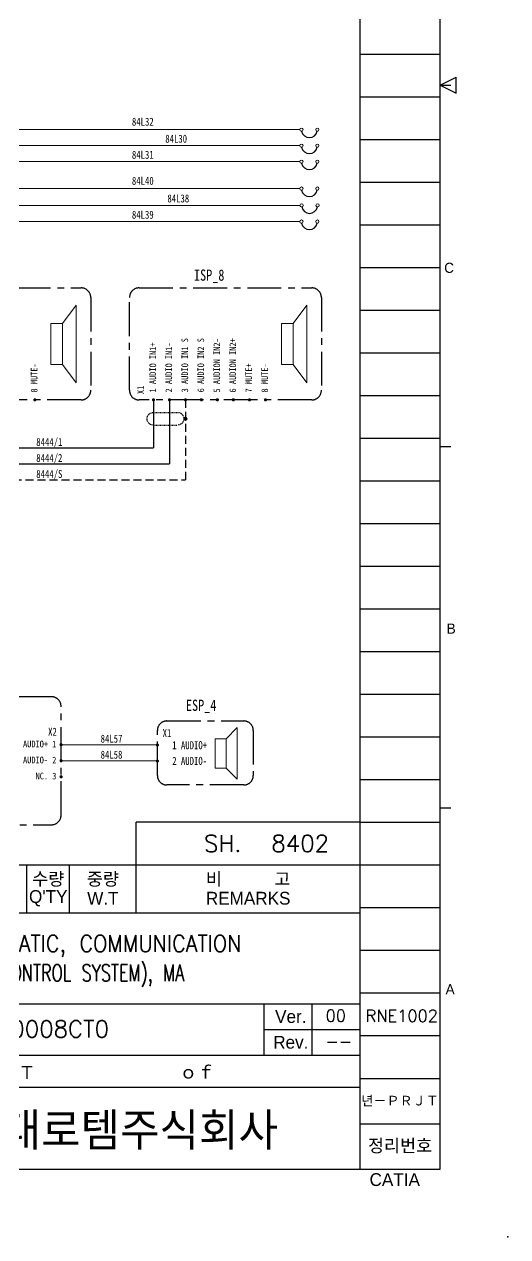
# Model space of a CAD drawing. Header units: millimetres. Extents: x 602 to 1213, y -129 to 311.
# Drawn here: x 1070.5 to 1161.2, y -129.4 to 97.9 of the extents above; entities that cross this region are included whole.
import ezdxf
from ezdxf.enums import TextEntityAlignment as Align

# ---------------------------------------------------------------- set-up
doc = ezdxf.new("R2010")
doc.units = ezdxf.units.MM
doc.linetypes.add('CENTER', pattern=[50.8, 31.75, -6.35, 6.35, -6.35])
doc.linetypes.add('HIDDEN', pattern=[0.375, 0.25, -0.125])
for name, color, linetype, lineweight in [('7', 7, 'Continuous', 15), ('ADDRESS', 85, 'Continuous', 15), ('GND', 252, 'Continuous', 15), ('LINE', 7, 'Continuous', 15), ('TEXT', 7, 'Continuous', 15)]:
    doc.layers.add(name, color=color, linetype=linetype, lineweight=lineweight)
for name, color, linetype in [('AUDIO+', 26, 'Continuous'), ('AUDIO-', 30, 'Continuous'), ('SHIELD', 41, 'Continuous')]:
    doc.layers.add(name, color=color, linetype=linetype)
doc.styles.add('CI', font='romand.shx', dxfattribs={"bigfont": 'whgdtxt.shx'})
doc.styles.add('ROMANS', font='txt', dxfattribs={"height": 0.2})
doc.styles.get("Standard").update_dxf_attribs({"font": 'txt.shx', "bigfont": 'whgtxt.shx'})

# ---------------------------------------------------------------- blocks, each defined once
blk = doc.blocks.new('BALL')
at = {"layer": 'LINE'}
h = blk.add_hatch(color=256, dxfattribs=at)
h.paths.add_polyline_path([(203.75, 320.23, 0.41419), (203.5, 319.98), (203.75, 319.98)])
h.paths.add_polyline_path([(203.75, 320.23), (203.75, 319.98), (204, 319.98, 0.41419)])
h.paths.add_polyline_path([(204, 319.98, 0.00002), (204, 319.98), (203.5, 319.98, 1.00004)])
blk.add_circle((203.75, 319.98), 0.25, dxfattribs=at)
blk = doc.blocks.new('A$C38FC7A60')
at = {"layer": 'SHIELD', "linetype": 'HIDDEN'}
for p, q in [((-1.98, 10), (-1.98, 2.5)), ((0, 0), (0, 0.52))]:
    blk.add_line(p, q, dxfattribs=at)
for points in [[(-1.98, 10), (-1.98, 10), (-1.94, 10.52), (-1.94, 10.52), (-1.23, 12.78), (1.93, 12.35), (1.98, 10), (1.98, 10), (1.98, 2.5), (1.98, 2.5)], [(1.98, 2.5), (1.98, 2.5), (1.94, 1.98), (1.94, 1.98), (1.34, 0.01), (-1.34, 0.01), (-1.94, 1.98), (-1.94, 1.98), (-1.98, 2.5), (-1.98, 2.5)]]:
    blk.add_open_spline(points, degree=3, knots=[0, 0, 0, 0, 1, 1, 1, 2, 2, 2, 3, 3, 3, 3], dxfattribs=at)
at = {"layer": 'SHIELD', "linetype": 'HIDDEN', "xscale": -2, "yscale": 2, "zscale": 2}
blk.add_blockref('BALL', (407.5, -639.96), dxfattribs=at)

msp = doc.modelspace()

# ---------------------------------------------------------------- linework, layer by layer
at = {"color": 5, "linetype": 'Continuous'}
for p, q in [((1133.51, -116.75), (1133.51, 289.65)), ((1148.51, -116.75), (1148.51, 289.65)), ((1133.51, 92.25), (1148.51, 92.25)), ((1133.51, 76.25), (1148.51, 76.25)), ((1133.51, 60.25), (1148.51, 60.25)), ((1133.51, 44.25), (1148.51, 44.25)), ((1133.51, 28.25), (1148.51, 28.25)), ((1133.51, 12.25), (1148.51, 12.25)), ((1133.51, -3.75), (1148.51, -3.75)), ((1133.51, -19.75), (1148.51, -19.75)), ((1133.51, -35.75), (1148.51, -35.75)), ((1133.51, -51.75), (1148.51, -51.75)), ((955.01, -59.75), (1133.51, -59.75)), ((1133.51, -67.75), (1148.51, -67.75)), ((955.01, -68.75), (1133.51, -68.75)), ((1133.51, -83.75), (1148.51, -83.75)), ((1133.51, -99.75), (1148.51, -99.75)), ((615.11, -116.75), (1148.51, -116.75))]:
    msp.add_line(p, q, dxfattribs=at)
at = {"color": 2, "linetype": 'Continuous'}
for p, q in [((1148.51, 86.45), (1151.53, 87.97)), ((1148.51, 86.45), (1151.53, 84.93)), ((1151.53, 84.93), (1151.53, 87.97))]:
    msp.add_line(p, q, dxfattribs=at)
at = {"color": 6, "linetype": 'Continuous'}
for p, q in [((1148.51, 86.45), (1150.56, 86.45)), ((1133.51, 84.25), (1148.51, 84.25)), ((1133.51, 68.25), (1148.51, 68.25)), ((1133.51, 52.25), (1148.51, 52.25)), ((1133.51, 36.25), (1148.51, 36.25)), ((1133.51, 20.25), (1148.51, 20.25)), ((1148.51, 18.72), (1150.56, 18.72)), ((1133.51, 4.25), (1148.51, 4.25)), ((1133.51, -11.75), (1148.51, -11.75)), ((1133.51, -27.75), (1148.51, -27.75)), ((1133.51, -43.75), (1148.51, -43.75)), ((1148.51, -49.02), (1150.56, -49.02)), ((1091.51, -59.75), (1091.51, -51.75)), ((1133.51, -51.75), (1091.51, -51.75)), ((1071.01, -68.75), (1071.01, -59.75)), ((1079.01, -68.75), (1079.01, -59.75)), ((1091.51, -68.75), (1091.51, -59.75)), ((1133.51, -59.75), (1148.51, -59.75)), ((1133.51, -75.75), (1148.51, -75.75)), ((1018.01, -85.77), (1133.51, -85.77)), ((1115.51, -95.42), (1115.51, -85.77)), ((1124.51, -95.42), (1124.51, -85.77)), ((1115.51, -90.59), (1133.51, -90.59)), ((1133.51, -91.75), (1148.51, -91.75)), ((1018.01, -95.42), (1133.51, -95.42)), ((1113.51, -95.42), (1118.51, -95.42)), ((993.01, -101.42), (1133.51, -101.42)), ((1133.51, -108.25), (1148.51, -108.25))]:
    msp.add_line(p, q, dxfattribs=at)
at = {"color": 1, "linetype": 'CENTER', "ltscale": 0.2}
for points in [[(1046.99, 29.24), (1046.99, 46.64, -0.414214), (1048.79, 48.44), (1081.19, 48.44, -0.414214), (1082.99, 46.64), (1082.99, 29.24, -0.414214), (1081.19, 27.44), (1048.79, 27.44, -0.414214)], [(1090.25, 29.24), (1090.25, 46.64, -0.414214), (1092.05, 48.44), (1124.45, 48.44, -0.414214), (1126.25, 46.64), (1126.25, 29.24, -0.414214), (1124.45, 27.44), (1092.05, 27.44, -0.414214)], [(1039.92, -30.01), (1039.92, -50.41, 0.414214), (1041.72, -52.21), (1075.62, -52.21, 0.414214), (1077.42, -50.41), (1077.42, -30.01, 0.414214), (1075.62, -28.21), (1041.72, -28.21, 0.414214)], [(1095.48, -42.95), (1095.48, -34.55, -0.414214), (1097.28, -32.75), (1111.68, -32.75, -0.414214), (1113.48, -34.55), (1113.48, -42.95, -0.414214), (1111.68, -44.75), (1097.28, -44.75, -0.414214)]]:
    msp.add_lwpolyline(points, format="xyb", close=True, dxfattribs=at)
at = {"const_width": 0.3}
for points in [[(1072.5, 27.31, 1), (1072.5, 27.61, 1)], [(1094.76, 27.31, 1), (1094.76, 27.61, 1)], [(1097.76, 27.31, 1), (1097.76, 27.61, 1)], [(1100.76, 27.31, 1), (1100.76, 27.61, 1)], [(1103.74, 27.31, -1), (1103.74, 27.61, -1)], [(1106.74, 27.31, -1), (1106.74, 27.61, -1)], [(1109.74, 27.31, -1), (1109.74, 27.61, -1)], [(1112.76, 27.31, 1), (1112.76, 27.61, 1)], [(1115.76, 27.31, 1), (1115.76, 27.61, 1)], [(1077.57, -37.21, -1), (1077.27, -37.21, -1)], [(1095.33, -37.25, -1), (1095.63, -37.25, -1)], [(1077.57, -40.21, -1), (1077.27, -40.21, -1)], [(1095.33, -40.25, -1), (1095.63, -40.25, -1)], [(1077.57, -43.21, -1), (1077.27, -43.21, -1)]]:
    msp.add_lwpolyline(points, format="xyb", close=True, dxfattribs=at)
at = {"color": 0}
for centre in [(1124, 78.11), (1124, 75.11), (1124, 72.11), (1124, 67.06), (1124.03, 63.91), (1124, 60.88)]:
    msp.add_arc(centre, 1.5, 191.4783, 348.5217, dxfattribs=at)
msp.add_point((1161.21, -129.45), dxfattribs=at)
at = {"layer": '7', "color": 0}
for p, q in [((1080.23, 45.21), (1077.71, 41.79)), ((1080.23, 30.66), (1080.23, 45.21)), ((1123.49, 45.21), (1120.97, 41.79)), ((1123.49, 30.66), (1123.49, 45.21)), ((1075.49, 34.08), (1075.49, 41.79)), ((1075.49, 41.79), (1077.71, 41.79)), ((1077.71, 41.79), (1077.71, 34.08)), ((1118.75, 34.08), (1118.75, 41.79)), ((1118.75, 41.79), (1120.97, 41.79)), ((1120.97, 41.79), (1120.97, 34.08)), ((1077.71, 34.08), (1075.49, 34.08)), ((1077.71, 34.08), (1080.23, 30.66)), ((1120.97, 34.08), (1118.75, 34.08)), ((1120.97, 34.08), (1123.49, 30.66)), ((1110.46, -34), (1108.38, -36.08)), ((1110.46, -43.69), (1110.46, -34)), ((1106.3, -41.61), (1106.3, -36.08)), ((1106.3, -36.08), (1108.38, -36.08)), ((1108.38, -36.08), (1108.38, -41.61)), ((1108.38, -41.61), (1106.3, -41.61)), ((1108.38, -41.61), (1110.46, -43.69))]:
    msp.add_line(p, q, dxfattribs=at)
at = {"layer": '7'}
for p, q in [((1077.56, -37.25), (1095.46, -37.25)), ((1077.56, -40.25), (1095.46, -40.25))]:
    msp.add_line(p, q, dxfattribs=at)
at = {"layer": 'ADDRESS'}
for p, q in [((707.9, 75.11), (1122.2, 75.11)), ((707.9, 72.11), (1122.2, 72.11)), ((707.93, 63.91), (1122.23, 63.91)), ((707.81, 60.88), (1122.2, 60.88))]:
    msp.add_line(p, q, dxfattribs=at)
at = {"layer": 'AUDIO+'}
for p in [(1094.75, 27.44), (1011.5, 18.44)]:
    msp.add_line(p, (1094.75, 18.44), dxfattribs=at)
at = {"layer": 'AUDIO-'}
for p in [(1097.75, 27.44), (1008.5, 15.44)]:
    msp.add_line(p, (1097.75, 15.44), dxfattribs=at)
at = {"layer": 'GND'}
for p, q in [((1122.2, 78.11), (707.9, 78.11)), ((707.9, 67.06), (1122.2, 67.06))]:
    msp.add_line(p, q, dxfattribs=at)
at = {"layer": 'LINE', "color": 0}
for centre in [(1122.5, 78.11), (1125.5, 78.11), (1122.5, 75.11), (1125.5, 75.11), (1122.5, 72.11), (1125.5, 72.11), (1122.5, 67.06), (1125.5, 67.06), (1122.53, 63.91), (1125.53, 63.91), (1122.5, 60.88), (1125.5, 60.88)]:
    msp.add_circle(centre, 0.3, dxfattribs=at)
at = {"layer": 'SHIELD', "linetype": 'HIDDEN', "ltscale": 6}
for p in [(1100.75, 27.44), (1005.5, 12.44)]:
    msp.add_line(p, (1100.75, 12.44), dxfattribs=at)

# ---------------------------------------------------------------- block references
at = {"layer": '7', "xscale": 0.5999999999999659, "yscale": 0.5999999999999659, "zscale": 0.5999999999999659, "rotation": 90}
msp.add_blockref('A$C38FC7A60', (1100.75, 23.91), dxfattribs=at)

# ---------------------------------------------------------------- texts
at = {"style": 'ROMANS', "width": 0.8}
for s, p in [('1 AUDIO IN1+', (1094.62, 28.83)), ('2 AUDIO IN1-', (1097.62, 28.83)), ('3 AUDIO IN1 S', (1100.63, 28.86)), ('6 AUDIO IN2 S', (1103.63, 28.86)), ('5 AUDION IN2-', (1106.62, 28.83)), ('6 AUDION IN2+', (1109.62, 28.83)), ('8 MUTE-', (1072.36, 28.83)), ('7 MUTE+', (1112.62, 28.83)), ('8 MUTE-', (1115.62, 28.83))]:
    msp.add_text(s, height=1.25, rotation=90, dxfattribs=at).set_placement(p, align=Align.MIDDLE_LEFT)
for s, height, p in [('AUDIO+ 1', 1.25, (1076.54, -37.07)), ('1 AUDIO+', 1.5, (1104.8, -37.29)), ('AUDIO- 2', 1.25, (1076.54, -40.07)), ('2 AUDIO-', 1.5, (1104.8, -40.24)), ('NC. 3', 1.25, (1076.54, -43.07))]:
    msp.add_text(s, height=height, dxfattribs=at).set_placement(p, align=Align.MIDDLE_RIGHT)
at = {"color": 7, "linetype": 'Continuous'}
for s, height, p in [('SH.  8402', 3.15, (1104.24, -57.28)), ('00', 2.231, (1127.04, -89.12)), ('RNE1002', 2.231, (1134.54, -89.13)), ('REC90008CT0', 3.15, (1056.98, -92.07)), ('--', 2.231, (1127.04, -93.95))]:
    msp.add_text(s, height=height, dxfattribs=at).set_placement(p)
for s, width, p in [('VEHICLE SCHEMATIC, COMMUNICATION', 0.9, (1039, -76.04)), ('(COMMUNICATION CONTROL SYSTEM), MA', 0.7, (1039.09, -81.54))]:
    msp.add_text(s, height=3.15, dxfattribs=dict(at, width=width)).set_placement(p)
at = {"style": 'CI'}
msp.add_text('현대로템주식회사', height=7, dxfattribs=at).set_placement((1058.86, -113.16))
at = {"color": 4, "attachment_point": 5, "style": 'ROMANS'}
for s, insert, char_height in [('{\\fﾱﾼﾸﾲￃﾼ|b0|i0|c129|p49;C }', (1150.2, 52.19), 1.9), ('{\\fﾱﾼﾸﾲￃﾼ|b0|i0|c129|p49;B }', (1150.6, -15.43), 1.9), ('{\\fﾱﾼﾸﾲￃﾼ|b0|i0|c129|p49;수량 }', (1075.01, -62.5), 2.4), ('{\\fﾱﾼﾸﾲￃﾼ|b0|i0|c129|p49;중량 }', (1085.26, -62.5), 2.4), ('{\\fﾱﾼﾸﾲￃﾼ|b0|i0|c129|p49;비\u3000\u3000\u3000고 }', (1112.51, -62.5), 2.4), ("{\\fﾱﾼﾸﾲￃﾼ|b0|i0|c129|p49;Q'TY }", (1075.01, -66), 2.4), ('{\\fﾱﾼﾸﾲￃﾼ|b0|i0|c129|p49;W.T }', (1085.26, -66), 2.4), ('{\\fﾱﾼﾸﾲￃﾼ|b0|i0|c129|p49;REMARKS }', (1112.51, -66), 2.4), ('{\\fﾱﾼﾸﾲￃﾼ|b0|i0|c129|p49;A }', (1150.4, -83.04), 1.9), ('{\\fﾱﾼﾸﾲￃﾼ|b0|i0|c129|p49;Ver. }', (1120.51, -88.18), 2.4), ('{\\fﾱﾼﾸﾲￃﾼ|b0|i0|c129|p49;Rev. }', (1120.51, -93), 2.4), ('{\\fﾱﾼﾸﾲￃﾼ|b0|i0|c129|p49;매수\u3000ＳＨＥＥＴ }', (1059.83, -98.79), 2.4), ('{\\fﾱﾼﾸﾲￃﾼ|b0|i0|c129|p49;ｏｆ }', (1102.93, -98.61), 2.4), ('{\\fNew Gulim|b0|i0|c129|p18;\\H0.75x;년－ＰＲＪＴ\\fﾱﾼﾸﾲￃﾼ|b0|i0|c129|p49;\\H1.333x; }', (1141.01, -104), 2.4), ('{\\fNew Gulim|b0|i0|c129|p18;정리번호 }', (1141.01, -112.5), 2.4), ('{\\fﾱﾼﾸﾲￃﾼ|b0|i0|c129|p49;CATIA }', (1140.01, -118.75), 2.4)]:
    msp.add_mtext(s, dxfattribs=dict(at, insert=insert, char_height=char_height))
at = {"layer": 'TEXT', "style": 'ROMANS', "width": 0.8}
for s, p in [('84L32', (1094.79, 79.6)), ('84L30', (1101.05, 76.41)), ('84L31', (1094.79, 73.4)), ('84L40', (1094.79, 68.52)), ('84L38', (1101.45, 65.22)), ('84L39', (1094.79, 62.16)), ('8444/1', (1077.66, 19.56)), ('8444/2', (1077.66, 16.56)), ('8444/S', (1077.66, 13.56)), ('X2', (1076.62, -34.77)), ('84L57', (1088.92, -36.07)), ('X1', (1098.1, -35.01)), ('84L58', (1088.92, -39.07))]:
    msp.add_text(s, height=1.5, dxfattribs=at).set_placement(p, align=Align.MIDDLE_RIGHT)
at = {"layer": 'TEXT', "lineweight": 0, "style": 'ROMANS', "width": 0.8}
for s, p in [('ISP_8', (1105.2, 49.79)), ('ESP_4', (1103.69, -30.86))]:
    msp.add_text(s, height=2.1, dxfattribs=at).set_placement(p, align=Align.CENTER)
at = {"layer": 'TEXT', "style": 'ROMANS', "width": 0.8}
msp.add_text('X1', height=1.25, rotation=90, dxfattribs=at).set_placement((1092.33, 30.1), align=Align.MIDDLE_RIGHT)

doc.saveas('drawing.dxf')
